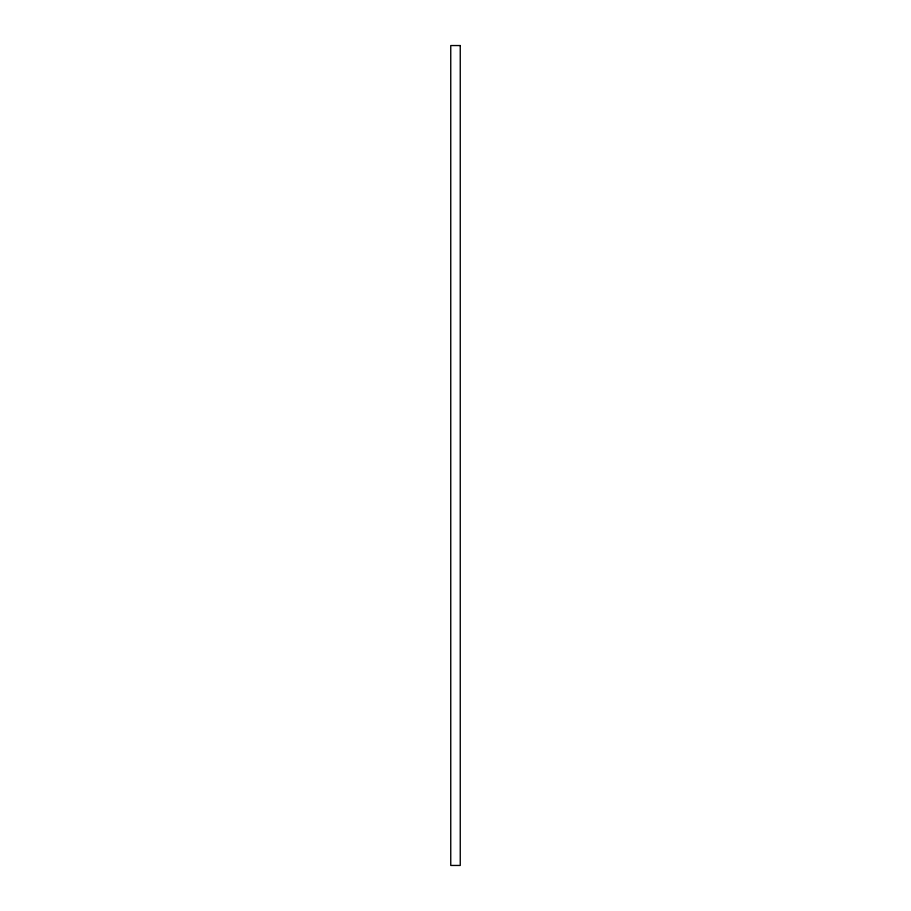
<?xml version="1.0" encoding="UTF-8"?>
<svg xmlns="http://www.w3.org/2000/svg" width="911" height="911" viewBox="0 0 911 911"><rect width="100%" height="100%" fill="white"/><g stroke="black" fill="none" stroke-linecap="round" stroke-linejoin="round"><path stroke-width="1.37" d="M460.249 45.55L450.751 45.55L450.751 865.45L460.249 865.45L460.249 45.55"/></g></svg>
